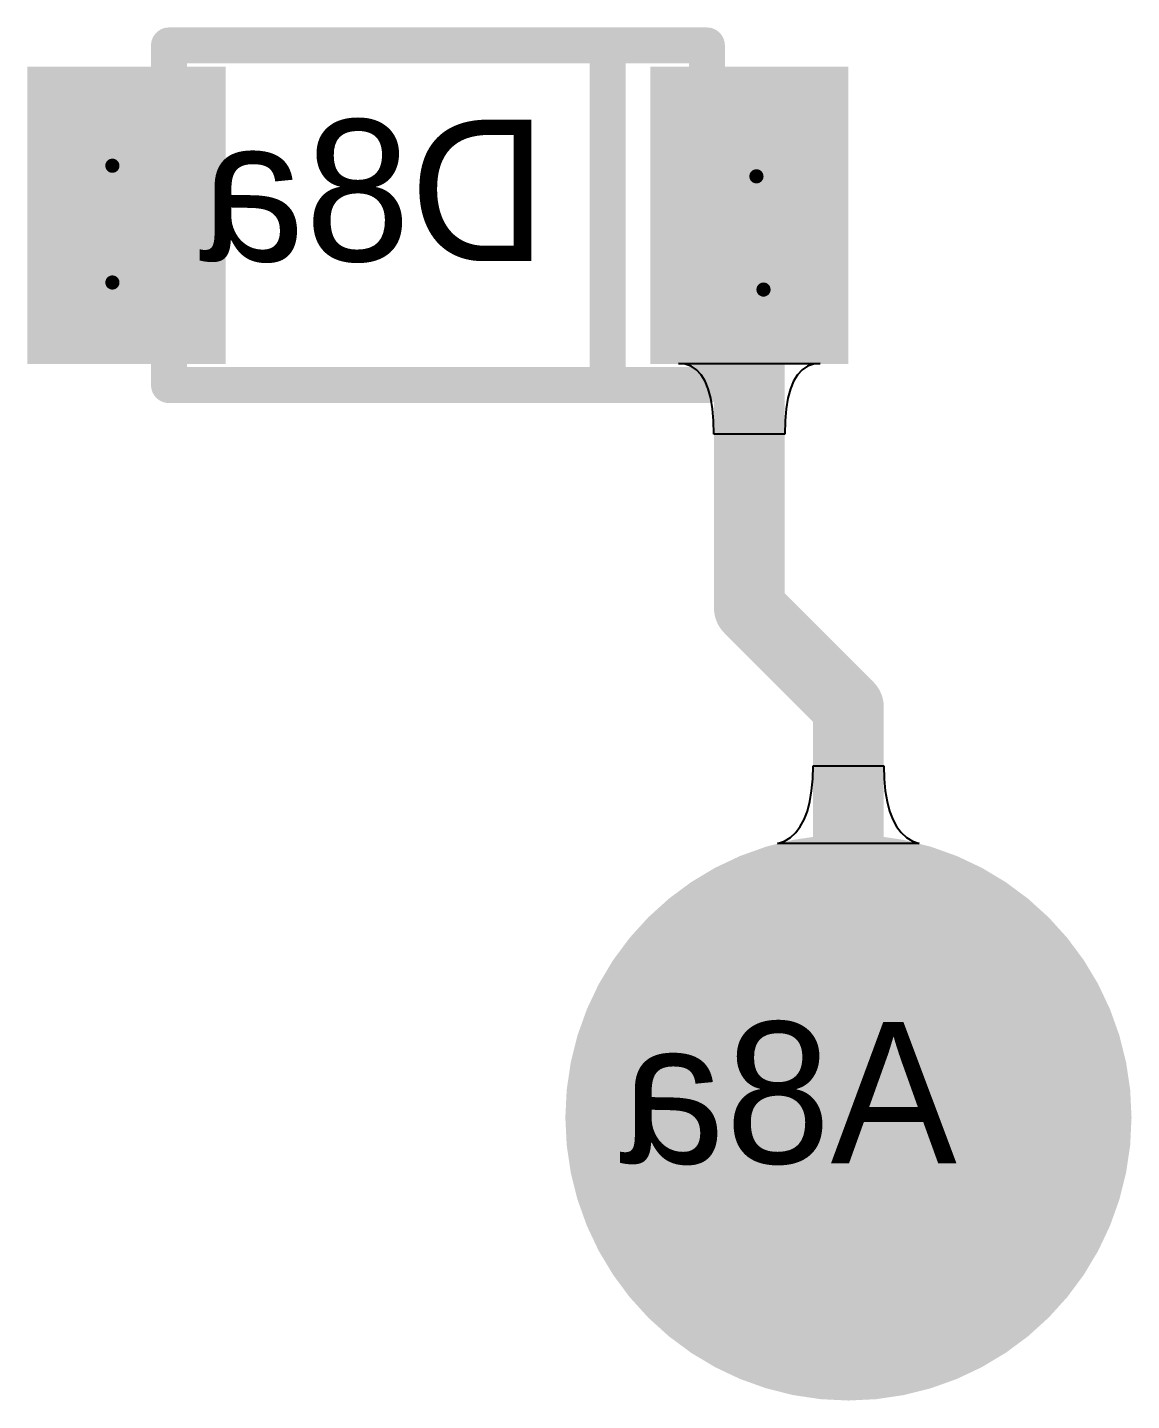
# Model space of a CAD drawing. Header units: millimetres. Extents: x 225 to 632, y 90 to 298.
# Drawn here: x 473.88 to 481.67, y 149.18 to 158.88 of the extents above; entities that cross this region are included whole.
import ezdxf

# ---------------------------------------------------------------- set-up
doc = ezdxf.new("R2010")
doc.units = ezdxf.units.MM
for name, color, linetype in [('BottomLayer', 5, 'Continuous'), ('BottomOverlay', 54, 'Continuous'), ('ViaHoleLayer', 16, 'Continuous')]:
    doc.layers.add(name, color=color, linetype=linetype)

# ---------------------------------------------------------------- blocks, each defined once
blk = doc.blocks.new('_____________4_______________B_22')
at = {"layer": 'BottomLayer', "const_width": 2}
blk.add_lwpolyline([(-1, 0, 1), (1, 0, 1)], format="xyb", close=True, dxfattribs=at)
blk = doc.blocks.new('TM___P2_F2_B_B_69')
at = {"layer": 'BottomLayer'}
for points in [[(-2.9, -1.05), (-1.5, -1.05), (-2.9, 1.05), (-1.5, 1.05)], [(1.5, -1.05), (2.9, -1.05), (1.5, 1.05), (2.9, 1.05)]]:
    blk.add_solid(points, dxfattribs=at)
at = {"layer": 'BottomOverlay', "const_width": 0.254}
for points in [[(-1.9, -1.2), (-1.9, 1.2)], [(-1.9, 1.2), (1.9, 1.2)], [(1.2, -1.2), (1.2, 1.2)], [(1.9, -1.2), (1.9, 1.2)], [(-1.9, -1.2), (1.9, -1.2)]]:
    blk.add_lwpolyline(points, dxfattribs=at)
at = {"layer": 'BottomOverlay', "const_width": 0.127}
for points in [[(-1.9635, 1.2, 1), (-1.8365, 1.2, 1)], [(-1.9635, 1.2, 1), (-1.8365, 1.2, 1)], [(1.1365, 1.2, 1), (1.2635, 1.2, 1)], [(1.8365, 1.2, 1), (1.9635, 1.2, 1)], [(1.8365, 1.2, 1), (1.9635, 1.2, 1)], [(-1.9635, -1.2, 1), (-1.8365, -1.2, 1)], [(-1.9635, -1.2, 1), (-1.8365, -1.2, 1)], [(1.1365, -1.2, 1), (1.2635, -1.2, 1)], [(1.8365, -1.2, 1), (1.9635, -1.2, 1)], [(1.8365, -1.2, 1), (1.9635, -1.2, 1)]]:
    blk.add_lwpolyline(points, format="xyb", close=True, dxfattribs=at)

msp = doc.modelspace()

# ---------------------------------------------------------------- linework, layer by layer
at = {"layer": 'BottomLayer'}
for p, q in [((478.5225, 156.498), (478.475, 156.503)), ((478.475, 156.503), (479.475, 156.503)), ((478.565, 156.483), (478.5225, 156.498)), ((479.4275, 156.498), (479.385, 156.483)), ((479.475, 156.503), (479.4275, 156.498)), ((478.6025, 156.458), (478.565, 156.483)), ((478.635, 156.423), (478.6025, 156.458)), ((478.6625, 156.378), (478.635, 156.423)), ((479.315, 156.423), (479.2875, 156.378)), ((479.3475, 156.458), (479.315, 156.423)), ((479.385, 156.483), (479.3475, 156.458)), ((478.685, 156.323), (478.6625, 156.378)), ((478.7025, 156.258), (478.685, 156.323)), ((479.265, 156.323), (479.2475, 156.258)), ((479.2875, 156.378), (479.265, 156.323)), ((478.715, 156.183), (478.7025, 156.258)), ((479.2475, 156.258), (479.235, 156.183)), ((478.7225, 156.098), (478.715, 156.183)), ((479.235, 156.183), (479.2275, 156.098)), ((478.725, 156.003), (478.7225, 156.098)), ((479.2275, 156.098), (479.225, 156.003)), ((479.225, 156.003), (478.725, 156.003)), ((479.4225, 153.5668), (479.425, 153.6593)), ((479.425, 153.6593), (479.925, 153.6593)), ((479.925, 153.6593), (479.9275, 153.5668)), ((479.415, 153.4828), (479.4225, 153.5668)), ((479.9275, 153.5668), (479.935, 153.4828)), ((479.385, 153.3397), (479.4025, 153.407)), ((479.4025, 153.407), (479.415, 153.4828)), ((479.935, 153.4828), (479.9475, 153.407)), ((479.9475, 153.407), (479.965, 153.3397)), ((479.3625, 153.2807), (479.385, 153.3397)), ((479.965, 153.3397), (479.9875, 153.2807)), ((479.3025, 153.1879), (479.335, 153.2301)), ((479.335, 153.2301), (479.3625, 153.2807)), ((479.9875, 153.2807), (480.015, 153.2301)), ((480.015, 153.2301), (480.0475, 153.1879)), ((479.175, 153.1115), (479.2225, 153.1286)), ((480.175, 153.1115), (479.175, 153.1115)), ((479.2225, 153.1286), (479.265, 153.1541)), ((479.265, 153.1541), (479.3025, 153.1879)), ((480.0475, 153.1879), (480.085, 153.1541)), ((480.085, 153.1541), (480.1275, 153.1286)), ((480.1275, 153.1286), (480.175, 153.1115))]:
    msp.add_line(p, q, dxfattribs=at)
for points, const_width in [([(474.375, 157.9, 1), (474.575, 157.9, 1)], 0.2), ([(478.925, 157.825, 1), (479.125, 157.825, 1)], 0.2), ([(478.85, 157.55, 1), (479.1, 157.55, 1)], 0.25), ([(474.375, 157.075, 1), (474.575, 157.075, 1)], 0.2), ([(478.975, 157.025, 1), (479.175, 157.025, 1)], 0.2), ([(478.85, 154.775, 1), (479.1, 154.775, 1)], 0.25), ([(478.85, 154.775, 1), (479.1, 154.775, 1)], 0.25), ([(479.55, 154.075, 1), (479.8, 154.075, 1)], 0.25), ([(479.55, 154.075, 1), (479.8, 154.075, 1)], 0.25), ([(479.55, 151.175, 1), (479.8, 151.175, 1)], 0.25)]:
    msp.add_lwpolyline(points, format="xyb", close=True, dxfattribs=dict(at, const_width=const_width))
at = {"layer": 'BottomLayer', "const_width": 0.5}
for points in [[(478.975, 154.775), (478.975, 157.55)], [(478.975, 154.775), (479.675, 154.075)], [(479.675, 151.175), (479.675, 154.075)]]:
    msp.add_lwpolyline(points, dxfattribs=at)
at = {"layer": 'ViaHoleLayer', "const_width": 0.05}
for points in [[(474.45, 157.9, 1), (474.5, 157.9, 1)], [(479, 157.825, 1), (479.05, 157.825, 1)], [(474.45, 157.075, 1), (474.5, 157.075, 1)], [(479.05, 157.025, 1), (479.1, 157.025, 1)]]:
    msp.add_lwpolyline(points, format="xyb", close=True, dxfattribs=at)

# ---------------------------------------------------------------- block references
for name, p, rotation in [('TM___P2_F2_B_B_69', (476.775, 157.55), 360), ('_____________4_______________B_22', (479.675, 151.175), 180)]:
    msp.add_blockref(name, p, dxfattribs=dict(rotation=rotation))

# ---------------------------------------------------------------- texts
at = {"layer": 'BottomOverlay', "text_generation_flag": 2}
for s, p in [('D8a', (477.5454, 157.226)), ('A8a', (480.441, 150.8506))]:
    msp.add_text(s, height=1, dxfattribs=at).set_placement(p)

doc.saveas('drawing.dxf')
